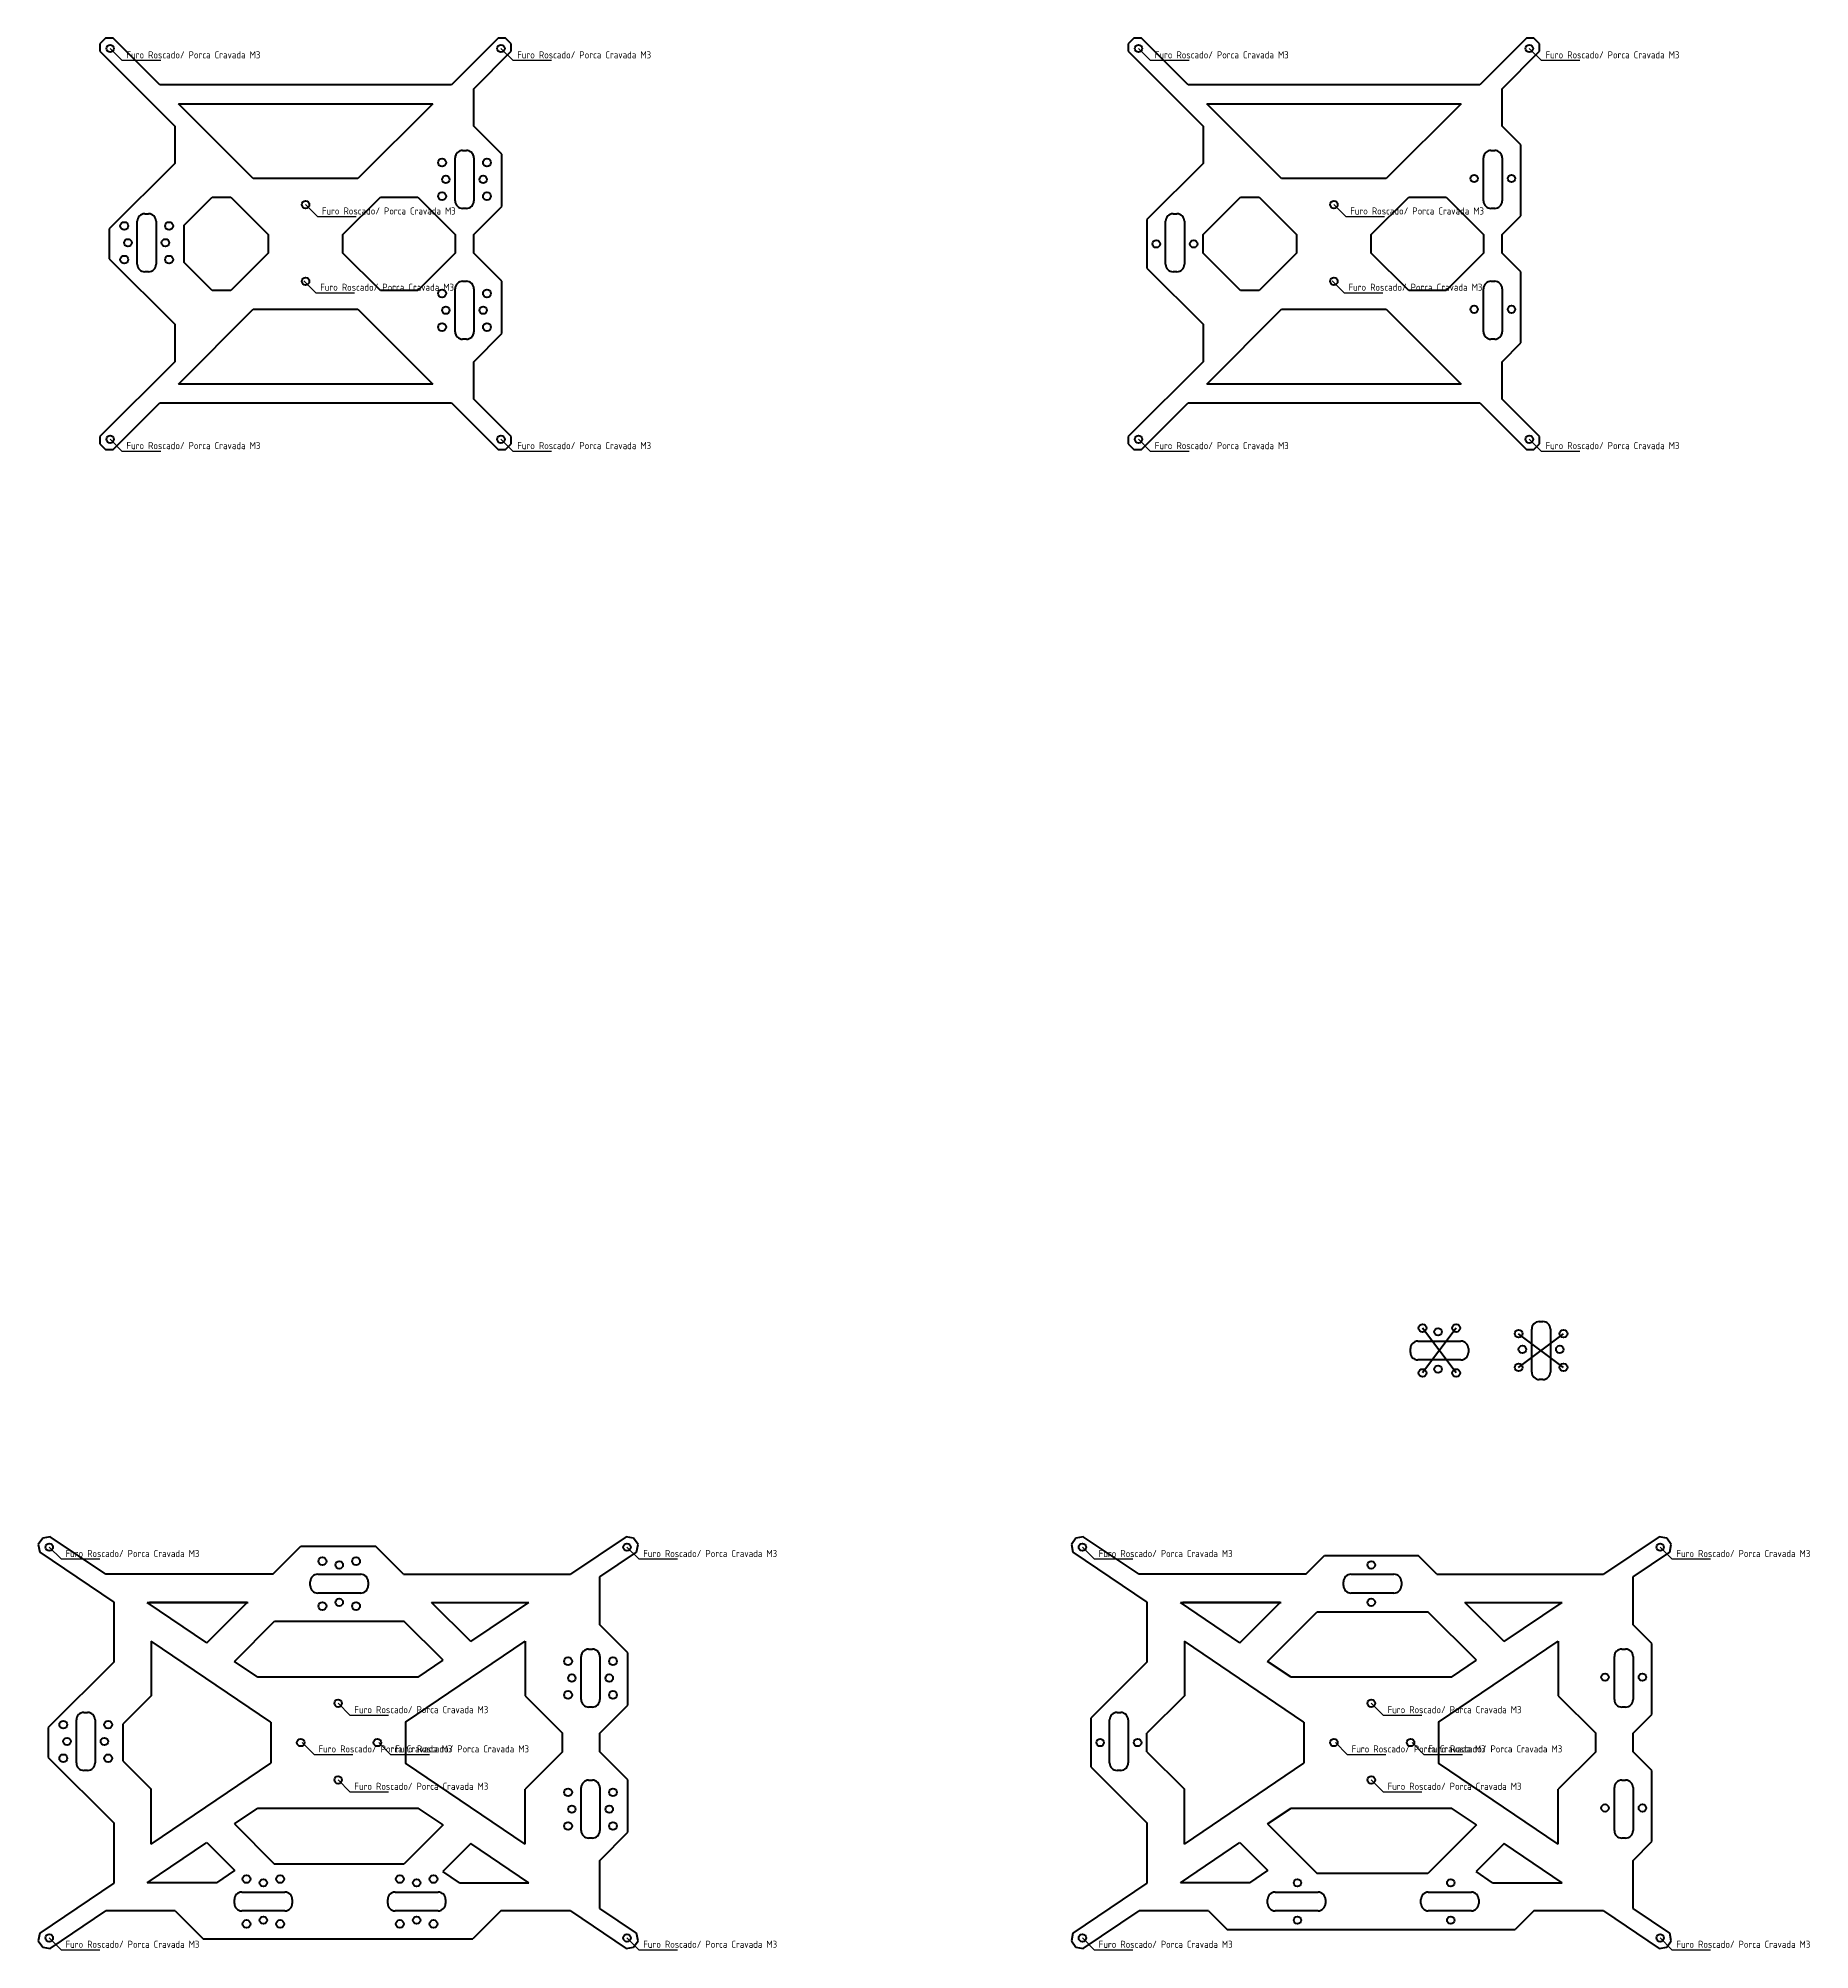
# Model space of a CAD drawing. Header units: millimetres. Extents: x -1312 to 1533, y -866 to 370.
# Drawn here: x -1312 to -364, y -727 to 295 of the extents above; entities that cross this region are included whole.
import ezdxf

# ---------------------------------------------------------------- set-up
doc = ezdxf.new("R2010")
doc.units = ezdxf.units.MM
for name, color, linetype, lineweight in [('AM_0', 4, 'Continuous', 50), ('AM_1', 14, 'Continuous', 50), ('AM_4', 1, 'Continuous', 25)]:
    doc.layers.add(name, color=color, linetype=linetype, lineweight=lineweight)
doc.styles.get("Standard").update_dxf_attribs({"font": 'ISOCP.SHX'})

# ---------------------------------------------------------------- blocks, each defined once
blk = doc.blocks.new('legenda')
at = {"layer": 'AM_4'}
for p, q in [((75.5, -653.1), (81.8, -659.4)), ((81.8, -659.4), (102.5, -659.4))]:
    blk.add_line(p, q, dxfattribs=at)
at = {"layer": 'AM_1', "color": 0}
blk.add_text('Furo Roscado/ Porca Cravada M3', height=3.8, dxfattribs=at).set_placement((84.2, -658.4))

msp = doc.modelspace()

# ---------------------------------------------------------------- linework, layer by layer
at = {"layer": 'AM_0'}
for p, q in [((-1275.7, 295), (-1278.7, 292)), ((-1278.7, 292), (-1278.7, 288)), ((-1278.7, 288), (-1238.7, 248)), ((-1271.7, 295), (-1275.7, 295)), ((-1246.7, 270), (-1271.7, 295)), ((-1065.7, 295), (-1090.7, 270)), ((-1078.7, 268), (-1058.7, 288)), ((-1061.7, 295), (-1065.7, 295)), ((-1058.7, 292), (-1061.7, 295)), ((-1058.7, 288), (-1058.7, 292)), ((-725.7, 295), (-728.7, 292)), ((-728.7, 292), (-728.7, 288)), ((-728.7, 288), (-688.7, 248)), ((-721.7, 295), (-725.7, 295)), ((-696.7, 270), (-721.7, 295)), ((-515.7, 295), (-540.7, 270)), ((-528.7, 268), (-508.7, 288)), ((-511.7, 295), (-515.7, 295)), ((-508.7, 292), (-511.7, 295)), ((-508.7, 288), (-508.7, 292)), ((-1090.7, 270), (-1246.7, 270)), ((-1078.7, 248), (-1078.7, 268)), ((-540.7, 270), (-696.7, 270)), ((-528.7, 248), (-528.7, 268)), ((-1236.7, 260), (-1100.7, 260)), ((-1196.7, 220), (-1236.7, 260)), ((-1100.7, 260), (-1140.7, 220)), ((-686.7, 260), (-550.7, 260)), ((-646.7, 220), (-686.7, 260)), ((-550.7, 260), (-590.7, 220)), ((-1238.7, 248), (-1238.7, 228)), ((-1063.7, 233), (-1078.7, 248)), ((-688.7, 248), (-688.7, 228)), ((-518.7, 238), (-528.7, 248)), ((-518.7, 200), (-518.7, 238)), ((-1238.7, 228), (-1273.7, 193)), ((-1088.7, 208), (-1088.7, 231)), ((-1084.7, 235), (-1082.7, 235)), ((-1078.7, 231), (-1078.7, 208)), ((-1063.7, 205), (-1063.7, 233)), ((-688.7, 228), (-718.7, 198)), ((-538.7, 208), (-538.7, 231)), ((-534.7, 235), (-532.7, 235)), ((-528.7, 231), (-528.7, 208)), ((-1140.7, 220), (-1196.7, 220)), ((-590.7, 220), (-646.7, 220)), ((-1233.7, 195), (-1218.7, 210)), ((-1218.7, 210), (-1208.7, 210)), ((-1208.7, 210), (-1188.7, 190)), ((-1148.7, 190), (-1128.7, 210)), ((-1128.7, 210), (-1108.7, 210)), ((-1108.7, 210), (-1088.7, 190)), ((-1078.7, 190), (-1063.7, 205)), ((-688.7, 190), (-668.7, 210)), ((-668.7, 210), (-658.7, 210)), ((-658.7, 210), (-638.7, 190)), ((-598.7, 190), (-578.7, 210)), ((-578.7, 210), (-558.7, 210)), ((-558.7, 210), (-538.7, 190)), ((-1258.7, 174.1), (-1258.7, 197.1)), ((-1254.7, 201.1), (-1252.7, 201.1)), ((-1248.7, 197.1), (-1248.7, 174.1)), ((-1233.7, 175), (-1233.7, 195)), ((-1082.7, 204), (-1084.7, 204)), ((-718.7, 198), (-718.7, 172)), ((-708.7, 174.1), (-708.7, 197.1)), ((-704.7, 201.1), (-702.7, 201.1)), ((-698.7, 197.1), (-698.7, 174.1)), ((-532.7, 204), (-534.7, 204)), ((-528.7, 190), (-518.7, 200)), ((-1273.7, 193), (-1273.7, 177)), ((-1188.7, 190), (-1188.7, 180)), ((-1148.7, 180), (-1148.7, 190)), ((-1088.7, 190), (-1088.7, 180)), ((-1078.7, 180), (-1078.7, 190)), ((-688.7, 180), (-688.7, 190)), ((-638.7, 190), (-638.7, 180)), ((-598.7, 180), (-598.7, 190)), ((-538.7, 190), (-538.7, 180)), ((-528.7, 180), (-528.7, 190)), ((-1273.7, 177), (-1238.7, 142)), ((-1218.7, 160), (-1233.7, 175)), ((-1188.7, 180), (-1208.7, 160)), ((-1128.7, 160), (-1148.7, 180)), ((-1088.7, 180), (-1108.7, 160)), ((-1063.7, 165), (-1078.7, 180)), ((-668.7, 160), (-688.7, 180)), ((-638.7, 180), (-658.7, 160)), ((-578.7, 160), (-598.7, 180)), ((-538.7, 180), (-558.7, 160)), ((-518.7, 170), (-528.7, 180)), ((-1252.7, 170.1), (-1254.7, 170.1)), ((-1084.7, 165), (-1082.7, 165)), ((-1063.7, 137), (-1063.7, 165)), ((-718.7, 172), (-688.7, 142)), ((-702.7, 170.1), (-704.7, 170.1)), ((-534.7, 165), (-532.7, 165)), ((-518.7, 132), (-518.7, 170)), ((-1208.7, 160), (-1218.7, 160)), ((-1108.7, 160), (-1128.7, 160)), ((-1088.7, 138), (-1088.7, 161)), ((-1078.7, 161), (-1078.7, 138)), ((-658.7, 160), (-668.7, 160)), ((-558.7, 160), (-578.7, 160)), ((-538.7, 138), (-538.7, 161)), ((-528.7, 161), (-528.7, 138)), ((-1236.7, 110), (-1196.7, 150)), ((-1196.7, 150), (-1140.7, 150)), ((-1140.7, 150), (-1100.7, 110)), ((-686.7, 110), (-646.7, 150)), ((-646.7, 150), (-590.7, 150)), ((-590.7, 150), (-550.7, 110)), ((-1238.7, 142), (-1238.7, 122)), ((-1082.7, 134), (-1084.7, 134)), ((-1078.7, 122), (-1063.7, 137)), ((-688.7, 142), (-688.7, 122)), ((-532.7, 134), (-534.7, 134)), ((-528.7, 122), (-518.7, 132)), ((-1238.7, 122), (-1278.7, 82)), ((-1078.7, 102), (-1078.7, 122)), ((-688.7, 122), (-728.7, 82)), ((-528.7, 102), (-528.7, 122)), ((-1100.7, 110), (-1236.7, 110)), ((-550.7, 110), (-686.7, 110)), ((-1271.7, 75), (-1246.7, 100)), ((-1246.7, 100), (-1090.7, 100)), ((-1090.7, 100), (-1065.7, 75)), ((-1058.7, 82), (-1078.7, 102)), ((-721.7, 75), (-696.7, 100)), ((-696.7, 100), (-540.7, 100)), ((-540.7, 100), (-515.7, 75)), ((-508.7, 82), (-528.7, 102)), ((-1278.7, 82), (-1278.7, 78)), ((-1058.7, 78), (-1058.7, 82)), ((-728.7, 82), (-728.7, 78)), ((-508.7, 78), (-508.7, 82)), ((-1278.7, 78), (-1275.7, 75)), ((-1275.7, 75), (-1271.7, 75)), ((-1065.7, 75), (-1061.7, 75)), ((-1061.7, 75), (-1058.7, 78)), ((-728.7, 78), (-725.7, 75)), ((-725.7, 75), (-721.7, 75)), ((-515.7, 75), (-511.7, 75)), ((-511.7, 75), (-508.7, 78)), ((-495.9, -415.9), (-519.9, -397.9)), ((-519.9, -415.9), (-495.9, -397.9)), ((-512.9, -418.4), (-512.9, -395.4)), ((-508.9, -391.4), (-506.9, -391.4)), ((-502.9, -395.4), (-502.9, -418.4)), ((-577.8, -407.9), (-577.8, -405.9)), ((-573.8, -401.9), (-550.8, -401.9)), ((-546.8, -405.9), (-546.8, -407.9)), ((-550.8, -411.9), (-573.8, -411.9)), ((-506.9, -422.4), (-508.9, -422.4)), ((-1309.3, -507.2), (-1311.7, -510.7)), ((-1311.7, -510.7), (-1310.9, -514.7)), ((-1305.4, -506.5), (-1309.3, -507.2)), ((-1275.5, -526.6), (-1305.4, -506.5)), ((-997.3, -506.5), (-1027.1, -526.6)), ((-993.3, -507.2), (-997.3, -506.5)), ((-990.9, -510.7), (-993.3, -507.2)), ((-991.7, -514.7), (-990.9, -510.7)), ((-756.7, -507.2), (-759.1, -510.7)), ((-759.1, -510.7), (-758.3, -514.7)), ((-752.8, -506.5), (-756.7, -507.2)), ((-722.9, -526.6), (-752.8, -506.5)), ((-444.7, -506.5), (-474.5, -526.6)), ((-440.7, -507.2), (-444.7, -506.5)), ((-438.3, -510.7), (-440.7, -507.2)), ((-439.1, -514.7), (-438.3, -510.7)), ((-1310.9, -514.7), (-1271.3, -541.5)), ((-1186.3, -526.6), (-1171.3, -511.6)), ((-1171.3, -511.6), (-1131.3, -511.6)), ((-1116.3, -526.6), (-1131.3, -511.6)), ((-1011.3, -527.9), (-991.7, -514.7)), ((-758.3, -514.7), (-718.7, -541.5)), ((-633.7, -526.6), (-623.7, -516.6)), ((-623.7, -516.6), (-573.7, -516.6)), ((-563.7, -526.6), (-573.7, -516.6)), ((-458.7, -527.9), (-439.1, -514.7)), ((-1186.3, -526.6), (-1275.5, -526.6)), ((-1166.2, -532.6), (-1166.2, -530.6)), ((-1162.2, -526.6), (-1139.2, -526.6)), ((-1135.2, -530.6), (-1135.2, -532.6)), ((-1116.3, -526.6), (-1027.1, -526.6)), ((-1011.3, -553.6), (-1011.3, -527.9)), ((-633.7, -526.6), (-722.9, -526.6)), ((-613.6, -532.6), (-613.6, -530.6)), ((-609.6, -526.6), (-586.6, -526.6)), ((-582.6, -530.6), (-582.6, -532.6)), ((-563.7, -526.6), (-474.5, -526.6)), ((-458.7, -553.6), (-458.7, -527.9)), ((-1271.3, -541.5), (-1271.3, -573.6)), ((-1253.4, -541.6), (-1199.5, -541.6)), ((-1221.6, -563.2), (-1253.4, -541.6)), ((-1200, -541.6), (-1252.1, -541.6)), ((-1221.6, -563.2), (-1200, -541.6)), ((-1139.2, -536.6), (-1162.2, -536.6)), ((-1080.3, -562.6), (-1101.3, -541.6)), ((-1101.3, -541.6), (-1049.3, -541.6)), ((-1080.3, -562.6), (-1049.3, -541.6)), ((-718.7, -541.5), (-718.7, -573.6)), ((-700.8, -541.6), (-646.9, -541.6)), ((-669, -563.2), (-700.8, -541.6)), ((-647.4, -541.6), (-699.5, -541.6)), ((-669, -563.2), (-647.4, -541.6)), ((-586.6, -536.6), (-609.6, -536.6)), ((-527.7, -562.6), (-548.7, -541.6)), ((-548.7, -541.6), (-496.7, -541.6)), ((-527.7, -562.6), (-496.7, -541.6)), ((-1206.8, -573.2), (-1185.3, -551.6)), ((-1185.3, -551.6), (-1116.1, -551.6)), ((-1095.1, -572.6), (-1116.1, -551.6)), ((-654.2, -573.2), (-627.7, -546.6)), ((-627.7, -546.6), (-568.5, -546.6)), ((-542.5, -572.6), (-568.5, -546.6)), ((-996.3, -568.6), (-1011.3, -553.6)), ((-448.7, -563.6), (-458.7, -553.6)), ((-1187.3, -605.6), (-1251.3, -562.3)), ((-1251.3, -562.3), (-1251.3, -591.6)), ((-1115.3, -605.6), (-1051.3, -562.3)), ((-1051.3, -562.3), (-1051.3, -591.6)), ((-1021.3, -593.6), (-1021.3, -570.6)), ((-1017.3, -566.6), (-1015.3, -566.6)), ((-1011.3, -570.6), (-1011.3, -593.6)), ((-996.3, -596.6), (-996.3, -568.6)), ((-634.7, -605.6), (-698.7, -562.3)), ((-698.7, -562.3), (-698.7, -591.6)), ((-562.7, -605.6), (-498.7, -562.3)), ((-498.7, -562.3), (-498.7, -591.6)), ((-468.7, -593.6), (-468.7, -570.6)), ((-464.7, -566.6), (-462.7, -566.6)), ((-458.7, -570.6), (-458.7, -593.6)), ((-448.7, -601.6), (-448.7, -563.6)), ((-1271.3, -573.6), (-1306.3, -608.6)), ((-1194.2, -581.6), (-1206.8, -573.2)), ((-1108.4, -581.6), (-1194.2, -581.6)), ((-1108.4, -581.6), (-1095.1, -572.6)), ((-718.7, -573.6), (-748.7, -603.6)), ((-641.6, -581.6), (-654.2, -573.2)), ((-555.8, -581.6), (-641.6, -581.6)), ((-555.8, -581.6), (-542.5, -572.6)), ((-1251.3, -591.6), (-1266.3, -606.6)), ((-1051.3, -591.6), (-1031.3, -611.6)), ((-698.7, -591.6), (-718.7, -611.6)), ((-498.7, -591.6), (-478.7, -611.6)), ((-1287.3, -600.5), (-1285.3, -600.5)), ((-1015.3, -597.6), (-1017.3, -597.6)), ((-1011.3, -611.6), (-996.3, -596.6)), ((-734.7, -600.5), (-732.7, -600.5)), ((-462.7, -597.6), (-464.7, -597.6)), ((-458.7, -611.6), (-448.7, -601.6)), ((-1306.3, -608.6), (-1306.3, -624.6)), ((-1291.3, -627.5), (-1291.3, -604.5)), ((-1281.3, -604.5), (-1281.3, -627.5)), ((-1266.3, -626.6), (-1266.3, -606.6)), ((-1187.3, -605.6), (-1187.3, -627.7)), ((-1115.3, -605.6), (-1115.3, -627.7)), ((-1031.3, -621.6), (-1031.3, -611.6)), ((-1011.3, -621.6), (-1011.3, -611.6)), ((-748.7, -603.6), (-748.7, -629.6)), ((-738.7, -627.5), (-738.7, -604.5)), ((-728.7, -604.5), (-728.7, -627.5)), ((-718.7, -621.6), (-718.7, -611.6)), ((-634.7, -605.6), (-634.7, -627.7)), ((-562.7, -605.6), (-562.7, -627.7)), ((-478.7, -621.6), (-478.7, -611.6)), ((-458.7, -621.6), (-458.7, -611.6)), ((-1031.3, -621.6), (-1051.3, -641.6)), ((-996.3, -636.6), (-1011.3, -621.6)), ((-718.7, -621.6), (-698.7, -641.6)), ((-478.7, -621.6), (-498.7, -641.6)), ((-448.7, -631.6), (-458.7, -621.6)), ((-1306.3, -624.6), (-1271.3, -659.6)), ((-1285.3, -631.5), (-1287.3, -631.5)), ((-1266.3, -626.6), (-1251.3, -641.6)), ((-1251.3, -670.9), (-1187.3, -627.7)), ((-1051.3, -670.9), (-1115.3, -627.7)), ((-748.7, -629.6), (-718.7, -659.6)), ((-732.7, -631.5), (-734.7, -631.5)), ((-698.7, -670.9), (-634.7, -627.7)), ((-498.7, -670.9), (-562.7, -627.7)), ((-448.7, -669.6), (-448.7, -631.6)), ((-1251.3, -670.9), (-1251.3, -641.6)), ((-1051.3, -670.9), (-1051.3, -641.6)), ((-1021.3, -663.7), (-1021.3, -640.7)), ((-1017.3, -636.7), (-1015.3, -636.7)), ((-1011.3, -640.7), (-1011.3, -663.7)), ((-996.3, -664.6), (-996.3, -636.6)), ((-698.7, -670.9), (-698.7, -641.6)), ((-498.7, -670.9), (-498.7, -641.6)), ((-468.7, -663.7), (-468.7, -640.7)), ((-464.7, -636.7), (-462.7, -636.7)), ((-458.7, -640.7), (-458.7, -663.7)), ((-1206.8, -660.1), (-1194.2, -651.6)), ((-1194.2, -651.6), (-1108.4, -651.6)), ((-1095.1, -660.6), (-1108.4, -651.6)), ((-654.2, -660.1), (-641.6, -651.6)), ((-641.6, -651.6), (-555.8, -651.6)), ((-542.5, -660.6), (-555.8, -651.6)), ((-1271.3, -659.6), (-1271.3, -691.8)), ((-1206.8, -660.1), (-1185.3, -681.6)), ((-1095.1, -660.6), (-1116.1, -681.6)), ((-718.7, -659.6), (-718.7, -691.8)), ((-654.2, -660.1), (-627.7, -686.6)), ((-542.5, -660.6), (-568.5, -686.6)), ((-1253.4, -691.6), (-1221.6, -670.1)), ((-1221.6, -670.1), (-1206.6, -685.1)), ((-1080.3, -670.6), (-1095.3, -685.6)), ((-1049.3, -691.6), (-1080.3, -670.6)), ((-1015.3, -667.7), (-1017.3, -667.7)), ((-1011.3, -679.6), (-996.3, -664.6)), ((-700.8, -691.6), (-669, -670.1)), ((-669, -670.1), (-654, -685.1)), ((-527.7, -670.6), (-542.7, -685.6)), ((-496.7, -691.6), (-527.7, -670.6)), ((-462.7, -667.7), (-464.7, -667.7)), ((-458.7, -679.6), (-448.7, -669.6)), ((-1116.1, -681.6), (-1185.3, -681.6)), ((-1011.3, -705.4), (-1011.3, -679.6)), ((-458.7, -705.4), (-458.7, -679.6)), ((-1271.3, -691.8), (-1310.9, -718.6)), ((-1216.2, -691.6), (-1253.4, -691.6)), ((-1216.2, -691.6), (-1206.6, -685.1)), ((-1086.4, -691.6), (-1095.3, -685.6)), ((-1086.4, -691.6), (-1049.3, -691.6)), ((-718.7, -691.8), (-758.3, -718.6)), ((-663.6, -691.6), (-700.8, -691.6)), ((-663.6, -691.6), (-654, -685.1)), ((-568.5, -686.6), (-627.7, -686.6)), ((-533.8, -691.6), (-542.7, -685.6)), ((-533.8, -691.6), (-496.7, -691.6)), ((-1206.8, -702.6), (-1206.8, -700.6)), ((-1202.8, -696.6), (-1179.8, -696.6)), ((-1175.8, -700.6), (-1175.8, -702.6)), ((-1124.8, -702.6), (-1124.8, -700.6)), ((-1120.8, -696.6), (-1097.8, -696.6)), ((-1093.8, -700.6), (-1093.8, -702.6)), ((-991.7, -718.6), (-1011.3, -705.4)), ((-654.2, -702.6), (-654.2, -700.6)), ((-650.2, -696.6), (-627.2, -696.6)), ((-623.2, -700.6), (-623.2, -702.6)), ((-572.2, -702.6), (-572.2, -700.6)), ((-568.2, -696.6), (-545.2, -696.6)), ((-541.2, -700.6), (-541.2, -702.6)), ((-439.1, -718.6), (-458.7, -705.4)), ((-1305.4, -726.8), (-1275.5, -706.6)), ((-1238.4, -706.6), (-1275.5, -706.6)), ((-1238.4, -706.6), (-1223.4, -721.6)), ((-1179.8, -706.6), (-1202.8, -706.6)), ((-1097.8, -706.6), (-1120.8, -706.6)), ((-1064.3, -706.6), (-1079.3, -721.6)), ((-1027.1, -706.6), (-1064.3, -706.6)), ((-1027.1, -706.6), (-997.3, -726.8)), ((-752.8, -726.8), (-722.9, -706.6)), ((-685.8, -706.6), (-722.9, -706.6)), ((-685.8, -706.6), (-675.8, -716.6)), ((-627.2, -706.6), (-650.2, -706.6)), ((-545.2, -706.6), (-568.2, -706.6)), ((-511.7, -706.6), (-521.7, -716.6)), ((-474.5, -706.6), (-511.7, -706.6)), ((-474.5, -706.6), (-444.7, -726.8)), ((-1310.9, -718.6), (-1311.7, -722.6)), ((-1311.7, -722.6), (-1309.3, -726.1)), ((-1223.4, -721.6), (-1079.3, -721.6)), ((-993.3, -726.1), (-990.9, -722.6)), ((-990.9, -722.6), (-991.7, -718.6)), ((-758.3, -718.6), (-759.1, -722.6)), ((-759.1, -722.6), (-756.7, -726.1)), ((-675.8, -716.6), (-521.7, -716.6)), ((-440.7, -726.1), (-438.3, -722.6)), ((-438.3, -722.6), (-439.1, -718.6)), ((-1309.3, -726.1), (-1305.4, -726.8)), ((-997.3, -726.8), (-993.3, -726.1)), ((-756.7, -726.1), (-752.8, -726.8)), ((-444.7, -726.8), (-440.7, -726.1))]:
    msp.add_line(p, q, dxfattribs=at)
for centre, radius in [((-1273.2, 289.5), 2), ((-1064.2, 289.5), 2), ((-723.2, 289.5), 2), ((-514.2, 289.5), 2), ((-1095.7, 228.5), 2.1), ((-1071.7, 228.5), 2.1), ((-1093.7, 219.5), 2), ((-1073.7, 219.5), 2), ((-543.7, 220), 2), ((-523.7, 220), 2), ((-1168.7, 206), 2), ((-1095.7, 210.5), 2.1), ((-1071.7, 210.5), 2.1), ((-618.7, 206), 2), ((-1265.7, 194.6), 2.1), ((-1241.7, 194.6), 2.1), ((-1263.7, 185.6), 2), ((-1243.7, 185.6), 2), ((-713.7, 185), 2), ((-693.7, 185), 2), ((-1265.7, 176.6), 2.1), ((-1241.7, 176.6), 2.1), ((-1168.7, 165), 2), ((-618.7, 165), 2), ((-1095.7, 158.5), 2.1), ((-1071.7, 158.5), 2.1), ((-1093.7, 149.5), 2), ((-1073.7, 149.5), 2), ((-543.7, 150), 2), ((-523.7, 150), 2), ((-1095.7, 140.5), 2.1), ((-1071.7, 140.5), 2.1), ((-1273.2, 80.5), 2), ((-1064.2, 80.5), 2), ((-723.2, 80.5), 2), ((-514.2, 80.5), 2), ((-563, -396.9), 2), ((-519.9, -397.9), 2.1), ((-495.9, -397.9), 2.1), ((-517.9, -406.3), 2), ((-497.9, -406.3), 2), ((-563, -416.9), 2), ((-519.9, -415.9), 2.1), ((-495.9, -415.9), 2.1), ((-1305.8, -512.1), 2), ((-996.8, -512.1), 2), ((-753.2, -512.1), 2), ((-444.2, -512.1), 2), ((-1159.7, -519.6), 2.1), ((-1150.7, -521.6), 2), ((-1141.7, -519.6), 2.1), ((-598.7, -521.6), 2), ((-1159.7, -543.6), 2.1), ((-1150.7, -541.6), 2), ((-1141.7, -543.6), 2.1), ((-598.7, -541.6), 2), ((-1028.3, -573.1), 2.1), ((-1004.3, -573.1), 2.1), ((-1026.3, -582.1), 2), ((-1006.3, -582.1), 2), ((-473.7, -581.6), 2), ((-453.7, -581.6), 2), ((-1028.3, -591.1), 2.1), ((-1004.3, -591.1), 2.1), ((-1151.3, -595.6), 2), ((-598.7, -595.6), 2), ((-1298.3, -607), 2.1), ((-1274.3, -607), 2.1), ((-1298.3, -625), 2.1), ((-1296.3, -616), 2), ((-1276.3, -616), 2), ((-1274.3, -625), 2.1), ((-1171.3, -616.6), 2), ((-1130.3, -616.6), 2), ((-743.7, -616.6), 2), ((-723.7, -616.6), 2), ((-618.7, -616.6), 2), ((-577.7, -616.6), 2), ((-1151.3, -636.6), 2), ((-1028.3, -643.2), 2.1), ((-1004.3, -643.2), 2.1), ((-598.7, -636.6), 2), ((-1026.3, -652.2), 2), ((-1006.3, -652.2), 2), ((-473.7, -651.6), 2), ((-453.7, -651.6), 2), ((-1028.3, -661.2), 2.1), ((-1004.3, -661.2), 2.1), ((-1200.3, -689.6), 2.1), ((-1191.3, -691.6), 2), ((-1182.3, -689.6), 2.1), ((-1118.3, -689.6), 2.1), ((-1109.3, -691.6), 2), ((-1100.3, -689.6), 2.1), ((-638.2, -691.6), 2), ((-556.2, -691.6), 2), ((-1200.3, -713.6), 2.1), ((-1191.3, -711.6), 2), ((-1182.3, -713.6), 2.1), ((-1118.3, -713.6), 2.1), ((-1109.3, -711.6), 2), ((-1100.3, -713.6), 2.1), ((-638.2, -711.6), 2), ((-556.2, -711.6), 2), ((-1305.8, -721.1), 2), ((-996.8, -721.1), 2), ((-753.2, -721.1), 2), ((-444.2, -721.1), 2)]:
    msp.add_circle(centre, radius, dxfattribs=at)
for centre, start, end in [((-1084.7, 231), 90, 180), ((-1082.7, 231), 0, 90), ((-534.7, 231), 90, 180), ((-532.7, 231), 0, 90), ((-1084.7, 208), 180, 270), ((-1082.7, 208), 270, 0), ((-534.7, 208), 180, 270), ((-532.7, 208), 270, 0), ((-1254.7, 197.1), 90, 180), ((-1252.7, 197.1), 0, 90), ((-704.7, 197.1), 90, 180), ((-702.7, 197.1), 0, 90), ((-1254.7, 174.1), 180, 270), ((-1252.7, 174.1), 270, 0), ((-704.7, 174.1), 180, 270), ((-702.7, 174.1), 270, 0), ((-1084.7, 161), 90, 180), ((-1082.7, 161), 0, 90), ((-534.7, 161), 90, 180), ((-532.7, 161), 0, 90), ((-1084.7, 138), 180, 270), ((-1082.7, 138), 270, 0), ((-534.7, 138), 180, 270), ((-532.7, 138), 270, 0), ((-508.9, -395.4), 90, 180), ((-506.9, -395.4), 0, 90), ((-573.8, -405.9), 90, 180), ((-573.8, -407.9), 180, 270), ((-550.8, -405.9), 0, 90), ((-550.8, -407.9), 270, 0), ((-508.9, -418.4), 180, 270), ((-506.9, -418.4), 270, 0), ((-1162.2, -530.6), 90, 180), ((-1139.2, -530.6), 0, 90), ((-609.6, -530.6), 90, 180), ((-586.6, -530.6), 0, 90), ((-1162.2, -532.6), 180, 270), ((-1139.2, -532.6), 270, 0), ((-609.6, -532.6), 180, 270), ((-586.6, -532.6), 270, 0), ((-1017.3, -570.6), 90, 180), ((-1015.3, -570.6), 0, 90), ((-464.7, -570.6), 90, 180), ((-462.7, -570.6), 0, 90), ((-1287.3, -604.5), 90, 180), ((-1285.3, -604.5), 0, 90), ((-1017.3, -593.6), 180, 270), ((-1015.3, -593.6), 270, 0), ((-734.7, -604.5), 90, 180), ((-732.7, -604.5), 0, 90), ((-464.7, -593.6), 180, 270), ((-462.7, -593.6), 270, 0), ((-1287.3, -627.5), 180, 270), ((-1285.3, -627.5), 270, 0), ((-734.7, -627.5), 180, 270), ((-732.7, -627.5), 270, 0), ((-1017.3, -640.7), 90, 180), ((-1015.3, -640.7), 0, 90), ((-464.7, -640.7), 90, 180), ((-462.7, -640.7), 0, 90), ((-1017.3, -663.7), 180, 270), ((-1015.3, -663.7), 270, 0), ((-464.7, -663.7), 180, 270), ((-462.7, -663.7), 270, 0), ((-1202.8, -700.6), 90, 180), ((-1202.8, -702.6), 180, 270), ((-1179.8, -700.6), 0, 90), ((-1179.8, -702.6), 270, 0), ((-1120.8, -700.6), 90, 180), ((-1120.8, -702.6), 180, 270), ((-1097.8, -700.6), 0, 90), ((-1097.8, -702.6), 270, 0), ((-650.2, -700.6), 90, 180), ((-650.2, -702.6), 180, 270), ((-627.2, -700.6), 0, 90), ((-627.2, -702.6), 270, 0), ((-568.2, -700.6), 90, 180), ((-568.2, -702.6), 180, 270), ((-545.2, -700.6), 0, 90), ((-545.2, -702.6), 270, 0)]:
    msp.add_arc(centre, 4, start, end, dxfattribs=at)
at = {"layer": 'AM_1'}
for p, q in [((-553.3, -394.9), (-571.3, -418.9)), ((-553.3, -418.9), (-571.3, -394.9))]:
    msp.add_line(p, q, dxfattribs=at)
for centre in [(-571.3, -394.9), (-553.3, -394.9), (-571.3, -418.9), (-553.3, -418.9)]:
    msp.add_circle(centre, 2.1, dxfattribs=at)

# ---------------------------------------------------------------- block references
at = {"layer": 'AM_1', "color": 0}
for p in [(-1348.7, 942.6), (-1139.7, 942.6), (-798.7, 942.6), (-589.7, 942.6), (-1244.2, 859.1), (-694.2, 859.1), (-1245.1, 818.3), (-695.1, 818.3), (-1348.7, 733.6), (-1139.7, 733.6), (-798.7, 733.6), (-589.7, 733.6)]:
    msp.add_blockref('legenda', p, dxfattribs=at)
at = {"layer": 'AM_1', "color": 0, "rotation": 360}
for p in [(-1381.3, 141), (-1072.3, 141), (-828.7, 141), (-519.7, 141), (-1226.8, 57.5), (-674.2, 57.5), (-1246, 36.5), (-1205, 36.5), (-693.4, 36.5), (-652.4, 36.5), (-1226.8, 16.5), (-674.2, 16.5), (-1381.3, -68), (-1072.3, -68), (-828.7, -68), (-519.7, -68)]:
    msp.add_blockref('legenda', p, dxfattribs=at)

doc.saveas('drawing.dxf')
